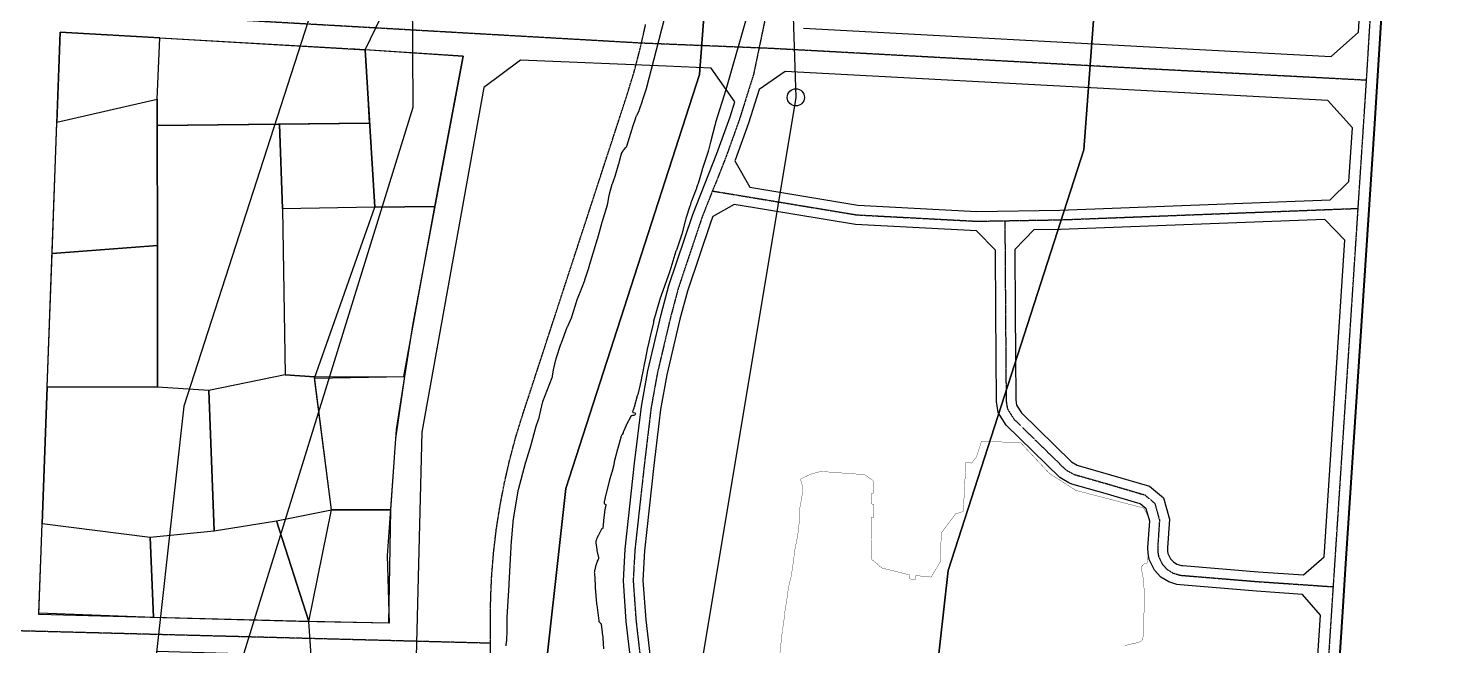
# Model space of a CAD drawing. Header units: millimetres. Extents: x -2018 to 1267, y -2136 to 2585.
# Drawn here: x -71 to 1025, y -1508 to -1032 of the extents above; entities that cross this region are included whole.
import ezdxf

# ---------------------------------------------------------------- set-up
doc = ezdxf.new("R2010")
doc.units = ezdxf.units.MM
doc.linetypes.add('DASH', pattern=[0.35, 0.25, -0.1])
for name, color, linetype in [('0block', 7, 'Continuous'), ('0lake', 140, 'DASH'), ('0river', 141, 'Continuous'), ('0river_center', 10, 'Continuous'), ('0road_center', 10, 'DASH'), ('1origin_square', 40, 'Continuous'), ('1origin_square_circle', 40, 'Continuous'), ('2area_all', 7, 'Continuous'), ('2area_down', 7, 'Continuous'), ('2area_up', 7, 'Continuous'), ('3_commercial', 1, 'Continuous'), ('3_landscape', 3, 'Continuous'), ('3_public', 4, 'Continuous'), ('3_resident', 2, 'Continuous')]:
    doc.layers.add(name, color=color, linetype=linetype)
doc.layers.add('0edge', color=40, linetype='Continuous', lineweight=40)

msp = doc.modelspace()

# ---------------------------------------------------------------- linework, layer by layer
at = {"layer": '0block', "color": 7}
for points in [[(526.6, -1031.7), (788.5, -1045.9), (933.5, -1053.5), (954.6, -1034.7), (959.8, -948.6)], [(176.5, -1047.4), (264, -1053.2), (225.2, -1259.5), (212.2, -1341.2), (205.4, -1438.5), (206.8, -1490.5), (137.1, -1489.2), (-63.3, -1483.9), (-46.9, -1034.7), (175, -1047.4)], [(890.7, -2013.7), (925.3, -1484.3), (911.4, -1468.4), (876, -1465.9), (817.1, -1461.1), (814.6, -1460.7), (808.2, -1458.8), (802.2, -1455), (797.2, -1449.8), (793.2, -1441.6), (792.3, -1436.6), (792.2, -1432.2), (793.6, -1411.9), (790.9, -1402.5), (786.2, -1398.5), (759.2, -1390.5), (733.6, -1383.3), (731.2, -1382.3), (724.1, -1378.2), (682.9, -1337.9), (676.6, -1328), (675.3, -1319.7), (674.8, -1249.7), (674.5, -1203), (659.9, -1188.1), (566.7, -1183.1), (473, -1167.6), (456.6, -1176.9), (455.2, -1180.4), (437.1, -1234.5), (431.2, -1256.2), (421.1, -1299.1), (416.3, -1325.8), (411.1, -1369), (403.9, -1434.8), (402.6, -1457.8), (404.8, -1487.9), (409.4, -1527.9)]]:
    msp.add_lwpolyline(points, dxfattribs=at)
at = {"layer": '0block'}
msp.add_lwpolyline([(394.6, -1530.6), (389.8, -1489.3), (387.6, -1457.9), (389, -1433.6), (396.2, -1367.3), (401.4, -1323.5), (406.4, -1296.1), (416.7, -1252.5), (422.7, -1230.2), (441.1, -1175.3), (459.7, -1128.3), (469.8, -1100.2), (473.5, -1088.5), (455.2, -1062.5), (420.6, -1061.1), (308.1, -1056.5), (279.8, -1077.4), (232.1, -1343.3), (227.7, -1516.4)], dxfattribs=at)
at = {"layer": '0block', "color": 7}
for points in [[(492.2, -1078.9), (484, -1105), (473.7, -1133.6), (473.5, -1134.1), (485, -1154.4), (568.3, -1168.2), (660.2, -1173), (724.3, -1172), (932.8, -1164), (947.2, -1150), (949.9, -1108.7), (931, -1087.4), (786.7, -1079.9), (512.4, -1065)], [(944.2, -1195.2), (928.7, -1179.2), (724.7, -1187), (704.2, -1187.3), (689.5, -1202.4), (689.8, -1249.6), (690.3, -1318.4), (690.9, -1322.5), (694.6, -1328.5), (733.3, -1366.2), (737.7, -1368.7), (738.3, -1369), (763.4, -1376.1), (793.5, -1385), (804.1, -1394), (808.7, -1410.3), (807.2, -1432.6), (807.3, -1435), (807.6, -1436.8), (809.7, -1441.1), (811.8, -1443.3), (814.5, -1445), (818, -1446.1), (819, -1446.2), (877.2, -1451), (912.2, -1453.4), (928.2, -1439.4)]]:
    msp.add_lwpolyline(points, close=True, dxfattribs=at)
at = {"layer": '0edge'}
msp.add_lwpolyline([(-129.4, -2056.4), (-69.4, -2055.4), (307.6, -2049.4), (362.7, -2048.5), (402, -2047.9), (457.5, -2047), (630.7, -2044.3), (867.7, -2066.4), (904, -2070.9), (907.6, -2015.1), (913.5, -1925.2), (916.3, -1882.1), (942.3, -1485.6), (945.2, -1440.7), (966.9, -1109.3), (971.5, -1035.6), (976.8, -949.6), (990.8, -727.2), (994.5, -665.4), (1024.9, -129.2)], dxfattribs=at)
at = {"layer": '0lake', "const_width": 0.25}
msp.add_lwpolyline([(507.9, -1517.7), (509.6, -1501.3), (509.7, -1500.8), (509.7, -1500.3), (511.8, -1485.4), (511.8, -1484.9), (511.9, -1484.4), (512.2, -1481.9), (512.2, -1481.4), (512.3, -1480.9), (512.6, -1478.5), (512.7, -1478), (512.8, -1477.5), (513.3, -1474.5), (513.3, -1474), (513.4, -1473.5), (514, -1470.1), (514, -1469.6), (514.3, -1467.1), (514.4, -1466.6), (514.5, -1466.1), (514.9, -1463.1), (515, -1462.6), (515.1, -1462.2), (515.8, -1459.2), (515.9, -1458.7), (516, -1458.3), (516.5, -1456.3), (516.6, -1455.8), (516.8, -1455.3), (517.3, -1452.4), (517.4, -1451.9), (517.8, -1448.9), (517.9, -1448.4), (518, -1448), (518.5, -1444.5), (518.5, -1444), (518.9, -1441.5), (519, -1441), (519, -1440.5), (519.3, -1438), (519.4, -1437.5), (519.4, -1437), (519.7, -1435.1), (519.8, -1434.6), (519.8, -1434.1), (520.4, -1431.1), (520.4, -1430.6), (520.6, -1430.1), (521.1, -1427.7), (521.2, -1427.2), (521.3, -1426.7), (521.7, -1424.2), (521.8, -1423.8), (521.8, -1423.3), (522.4, -1420.3), (522.5, -1419.8), (522.6, -1419.3), (522.9, -1415.8), (523, -1415.3), (523, -1414.9), (523.1, -1411.9), (523.2, -1411.4), (523.2, -1410.9), (523.2, -1406.4), (523.2, -1405.9), (523.2, -1405.4), (523.5, -1402.9), (523.5, -1402.4), (523.6, -1401.9), (524.9, -1395), (525, -1394.5), (525.1, -1394), (525.6, -1390.1), (525.7, -1389.6), (525.8, -1389.1), (526, -1386.6), (526, -1386.1), (525.9, -1385.6), (524.4, -1380.3), (524.3, -1379.8), (524.3, -1379.4), (531.1, -1376.1), (531.5, -1375.9), (532, -1375.7), (539.2, -1373.7), (539.7, -1373.6), (540.2, -1373.6), (573.1, -1376), (573.6, -1376.1), (574, -1376.3), (579.7, -1380.3), (580.1, -1380.6), (580.4, -1381), (580.4, -1390), (580.3, -1390.4), (579.8, -1390.4), (579.3, -1390.4), (578.9, -1390.5), (579, -1398), (579, -1398.5), (579.4, -1398.7), (579.9, -1398.7), (580.4, -1398.8), (580.4, -1399.2), (580.6, -1408.7), (580.5, -1409.2), (579.5, -1409.2), (579, -1409.2), (578.6, -1409.5), (579, -1440.5), (579, -1441), (579.1, -1441.4), (586.4, -1447.6), (586.8, -1447.9), (587.2, -1448.1), (608.1, -1453.3), (608.4, -1453.5), (608.4, -1454), (608.3, -1456), (608.4, -1456.4), (608.9, -1456.5), (612.4, -1456.8), (612.8, -1456.6), (612.9, -1456.1), (613.1, -1454.1), (613.5, -1453.9), (624.4, -1455), (624.9, -1455.1), (625.2, -1454.6), (631.9, -1443.5), (632.2, -1443.1), (632.2, -1442.6), (632.7, -1421.6), (632.8, -1421.1), (633, -1420.7), (643.5, -1406.7), (643.8, -1406.3), (644.3, -1406.2), (649.1, -1404.7), (649.6, -1404.5), (649.8, -1404.1), (651.7, -1367.1), (651.8, -1366.8), (652.3, -1366.8), (655.8, -1367.1), (656.3, -1367), (656.6, -1366.6), (659.4, -1363.1), (659.8, -1362.7), (660, -1362.3), (663.6, -1350.8), (663.9, -1350.5), (664.3, -1350.4), (693.9, -1351.3), (716.1, -1375), (716.5, -1375.3), (735.8, -1387.7), (736.2, -1388), (736.7, -1388.2), (788, -1401.6), (788.5, -1401.7), (788.9, -1401.9), (792.3, -1408), (792.5, -1408.5), (792.7, -1408.9), (793.4, -1411.3), (793.5, -1411.8), (793.5, -1412.3), (792.3, -1431.2), (792.2, -1431.7), (792.2, -1432.2), (792.3, -1435.7), (792.3, -1436.2), (792.3, -1436.7), (792.4, -1437.2), (791.9, -1443.2), (791.9, -1443.7), (791.6, -1444.1), (789.7, -1444.8), (789.3, -1444.9), (788.9, -1445.2), (787.6, -1446.7), (787.3, -1447.2), (787.3, -1447.7), (787.3, -1449.2), (787.3, -1449.7), (787.4, -1450.1), (787.6, -1451.1), (787.7, -1451.6), (787.8, -1452.1), (788.3, -1454.6), (788.4, -1455), (788.4, -1455.5), (789, -1461.5), (789.1, -1462), (789.1, -1462.5), (789.5, -1469), (789.5, -1469.5), (789.5, -1470), (789.5, -1474.5), (789.5, -1475), (789.5, -1475.5), (789, -1485.5), (789, -1486), (789, -1486.5), (789, -1492.5), (789, -1493), (789, -1493.5), (788.8, -1498.5), (788.7, -1499), (788.7, -1499.5), (788.1, -1502.9), (787.9, -1503.4), (787.6, -1503.8), (787.3, -1504.2), (786.9, -1504.5), (786.5, -1504.8), (785.1, -1505.3), (784.7, -1505.5), (784.2, -1505.6), (778.8, -1506.8), (778.3, -1506.9), (777.8, -1507), (775.4, -1507.7), (774.9, -1507.9), (774.5, -1508.1)], dxfattribs=at)
at = {"layer": '0river'}
for points in [[(297.2, -1508.1), (297.5, -1504.6), (297.6, -1504.1), (297.6, -1503.6), (298, -1496.6), (298, -1496.1), (298, -1495.6), (298, -1488.6), (298, -1488.1), (298, -1487.6), (298, -1486.6), (298, -1486.1), (298, -1485.6), (299.4, -1461.2), (299.5, -1460.7), (299.5, -1460.2), (301, -1431.7), (301, -1431.2), (301.1, -1430.7), (302.9, -1409.8), (303, -1409.3), (303, -1408.8), (306.4, -1388.6), (306.4, -1388.1), (306.6, -1387.6), (312, -1367.3), (312.1, -1366.8), (312.3, -1366.4), (316.4, -1353), (316.5, -1352.5), (316.7, -1352), (319.8, -1340.4), (320, -1340), (320.1, -1339.5), (322.3, -1332.8), (322.5, -1332.4), (322.6, -1331.9), (325.2, -1320.7), (325.3, -1320.2), (325.5, -1319.7), (332.6, -1301), (332.8, -1300.6), (332.9, -1300.1), (333.6, -1295.1), (333.7, -1294.6), (333.8, -1294.1), (335.5, -1287.4), (335.7, -1286.9), (335.8, -1286.4), (339.4, -1275.5), (339.6, -1275), (339.7, -1274.5), (344.3, -1262.4), (344.5, -1261.9), (344.7, -1261.5), (347.7, -1254.6), (347.9, -1254.1), (348.1, -1253.6), (351.4, -1242.7), (351.6, -1242.2), (351.7, -1241.7), (353.8, -1236.6), (353.9, -1236.1), (357.5, -1226.8), (357.7, -1226.3), (357.9, -1225.8), (360.7, -1217.3), (360.8, -1216.8), (361, -1216.3), (367.6, -1194.3), (367.8, -1193.8), (367.9, -1193.4), (370.9, -1182.3), (371, -1181.8), (371.2, -1181.3), (375.2, -1167.9), (375.4, -1167.4), (375.5, -1166.9), (376.7, -1160.5), (376.8, -1160.1), (376.9, -1159.6), (379, -1151.9), (379.2, -1151.4), (379.3, -1150.9), (381.6, -1144.3), (381.8, -1143.8), (382, -1143.3), (384.1, -1136.2), (384.3, -1135.7), (384.4, -1135.2), (385.8, -1129.4), (386, -1128.9), (386.1, -1128.4), (387.5, -1126.3), (387.7, -1125.9), (388, -1125.5), (389.6, -1123.5), (389.9, -1123.1), (390.2, -1122.7), (394.4, -1109.4), (394.6, -1108.9), (394.7, -1108.4), (397.1, -1100.8), (397.2, -1100.3), (397.4, -1099.9), (397.7, -1099.4), (397.9, -1099), (398.1, -1098.5), (399.6, -1095.3), (399.8, -1094.9), (399.9, -1094.4), (402.2, -1087.8), (402.4, -1087.3), (402.5, -1086.8), (405.3, -1078.3), (424.9, -1002.5)], [(484.2, -1017.4), (466.7, -1079.2), (458.6, -1104.5), (458.5, -1105), (458.4, -1105.4), (458.3, -1105.9), (458.2, -1106.4), (458, -1106.9), (455, -1118.5), (454.9, -1119), (454.7, -1119.5), (453.2, -1125.8), (453, -1126.3), (452.9, -1126.7), (448.5, -1140), (448.4, -1140.5), (448.2, -1141), (445.2, -1151.6), (445, -1152), (444.8, -1152.5), (444, -1154.9), (443.9, -1155.3), (443.7, -1155.8), (440.1, -1165.1), (439.9, -1165.6), (439.7, -1166.1), (439.2, -1168), (439.1, -1168.5), (438.9, -1169), (435.8, -1178.5), (435.7, -1179), (435.5, -1179.4), (432.9, -1189.6), (432.8, -1190.1), (432.6, -1190.6), (428.4, -1202.8), (428.2, -1203.3), (428, -1203.8), (423.3, -1219.1), (423.1, -1219.5), (423, -1220), (415.7, -1240.8), (415.6, -1241.3), (415.4, -1241.7), (410.9, -1257.6), (410.8, -1258.1), (410.7, -1258.6), (409.5, -1264), (409.4, -1264.5), (409.3, -1264.9), (406.4, -1277.1), (406.3, -1277.6), (406.2, -1278.1), (404.4, -1287.4), (404.3, -1287.9), (404.2, -1288.4), (402.3, -1297.7), (402.2, -1298.2), (402.1, -1298.7), (400.7, -1305.5), (400.5, -1306), (400.4, -1306.5), (398.6, -1314.3), (398.5, -1314.8), (398.3, -1315.2), (395.8, -1323.9), (395.7, -1324.4), (395.5, -1324.8), (395, -1326.3), (394.9, -1326.7), (394.8, -1327.2), (394.7, -1327.7), (395, -1328), (396.4, -1328.4), (396.7, -1328.7), (396.8, -1329.2), (396.6, -1329.7), (396.4, -1330.1), (396, -1330.3), (395.5, -1330.4), (395, -1330.5), (394.5, -1330.5), (394, -1330.6), (393.5, -1330.7), (393.2, -1331.1), (390, -1337.3), (389.8, -1337.7), (389.6, -1338.2), (387.7, -1342.8), (387.5, -1343.3), (387.3, -1343.7), (386.5, -1345), (386.3, -1345.4), (386, -1345.9), (385.8, -1346.3), (385.6, -1346.8), (385.5, -1347.3), (383.3, -1355.5), (383.2, -1356), (383.1, -1356.5), (380.4, -1366.1), (380.4, -1366.6), (380.4, -1367.1), (380.3, -1367.6), (380.2, -1368.1), (380.1, -1368.6), (378.6, -1374.4), (378.5, -1374.9), (376.6, -1381.1), (376.5, -1381.6), (376.3, -1382), (373.7, -1392.7), (373.6, -1393.2), (373.5, -1393.7), (372.8, -1397.1), (372.7, -1397.6), (372.8, -1398.1), (373.1, -1398.5), (373.6, -1398.7), (374, -1399), (373.9, -1399.5), (373.9, -1400), (373.8, -1400.5), (373.1, -1404.4), (373, -1404.9), (372.2, -1411.4), (372.1, -1411.9), (371.6, -1417.3), (371.4, -1417.8), (371, -1417.9), (370.7, -1418.2), (368.6, -1422.2), (368.3, -1422.6), (368.1, -1423.1), (367.2, -1424.9), (367, -1425.3), (366.9, -1425.8), (366.5, -1426.8), (366.4, -1427.2), (366.3, -1427.7), (366.2, -1428.2), (366.2, -1428.7), (367, -1433.7), (367, -1434.2), (367.1, -1434.6), (368.3, -1440), (368.4, -1440.5), (368.3, -1441), (368, -1441.4), (367.4, -1442.8), (367.2, -1443.2), (367, -1443.7), (366.2, -1446.1), (366.1, -1446.6), (366, -1447), (365.4, -1449.5), (365.3, -1450), (365.2, -1450.5), (365.2, -1451), (365.1, -1451.5), (365.2, -1452), (365.2, -1453), (365.3, -1453.5), (365.3, -1454), (365.4, -1454.5), (365.4, -1454.9), (365.4, -1455.4), (365.9, -1462.4), (365.9, -1462.9), (365.9, -1463.4), (366.9, -1475.4), (366.9, -1475.9), (367, -1476.4), (368.6, -1488.8), (368.7, -1489.3), (369, -1489.7), (370, -1490.7), (370.3, -1491.1), (370.4, -1491.6), (371.1, -1497.6), (371.2, -1498), (371.3, -1498.5), (371.6, -1501), (371.7, -1501.5), (371.7, -1502), (372.1, -1510.5)]]:
    msp.add_lwpolyline(points, dxfattribs=at)
at = {"layer": '0river_center'}
msp.add_lwpolyline([(-1556.6, 1737.7), (-1375.6, 1526.3), (-1143.3, 1353.1), (-492.1, 1068.3), (-251.1, 968.4), (-77, 945.3), (157.7, 945.3), (324.2, 900.1), (397.9, 820.8), (443.4, 599.8), (468.5, 418.9), (531.2, 220.6), (670.3, 69), (687.4, -4), (571.2, -171.8), (493.7, -316.1), (448.4, -510.1), (463.9, -832.2), (446.3, -1067.5), (343.2, -1386.7), (323.9, -1559.9), (387.6, -1785.3), (396.7, -1931.1), (385.9, -2048.1)], dxfattribs=at)
at = {"layer": '0road_center'}
for points in [[(896.7, -2052), (960.8, -1071.9), (968.3, -949.1), (984.3, -694.7), (1018.6, -90.2)], [(896.7, -2052), (960.8, -1071.9), (968.3, -949.1), (984.3, -694.7), (1018.6, -90.2)], [(960.8, -1071.9), (787.6, -1062.9), (501.9, -1047.4), (401.6, -1043.3), (-486.1, -992.6), (-506.7, -991.8), (-589, -993.5), (-623.8, -995.1), (-653.6, -998.9), (-676.1, -1003.2), (-697.8, -1008.9)], [(960.8, -1071.9), (787.6, -1062.9), (501.9, -1047.4), (401.6, -1043.3), (-486.1, -992.6), (-506.7, -991.8), (-589, -993.5), (-623.8, -995.1), (-653.6, -998.9), (-676.1, -1003.2), (-697.8, -1008.9)], [(503.2, -994.4), (488, -1067.2), (476.9, -1102.6), (466.7, -1131), (448.1, -1177.9), (429.9, -1232.3), (424, -1254.4), (413.8, -1297.6), (408.9, -1324.7), (403.7, -1368.2), (396.4, -1434.2), (395.1, -1457.8), (397.3, -1488.6), (402, -1529.2)], [(503.2, -994.4), (488, -1067.2), (476.9, -1102.6), (466.7, -1131), (448.1, -1177.9), (429.9, -1232.3), (424, -1254.4), (413.8, -1297.6), (408.9, -1324.7), (403.7, -1368.2), (396.4, -1434.2), (395.1, -1457.8), (397.3, -1488.6), (402, -1529.2)], [(285.2, -1523), (285, -1489.2), (285.2, -1471.3), (286, -1453.4), (287.5, -1435.5), (289.6, -1417.7), (292.4, -1400), (295.8, -1382.3), (299.8, -1364.9), (304.4, -1347.5), (309.7, -1330.4), (390.1, -1084.1), (395.7, -1065.9), (400.5, -1047.5), (404.7, -1029)], [(285.2, -1523), (285, -1489.2), (285.2, -1471.3), (286, -1453.4), (287.5, -1435.5), (289.6, -1417.7), (292.4, -1400), (295.8, -1382.3), (299.8, -1364.9), (304.4, -1347.5), (309.7, -1330.4), (390.1, -1084.1), (395.7, -1065.9), (400.5, -1047.5), (404.7, -1029)], [(456.9, -1157.4), (567.5, -1175.7), (660, -1180.6), (724.5, -1179.5), (954.2, -1170.7)], [(456.9, -1157.4), (567.5, -1175.7), (660, -1180.6), (724.5, -1179.5), (954.2, -1170.7)], [(681.8, -1180.3), (682.3, -1249.7), (682.8, -1319.1), (683.8, -1325.3), (688.8, -1333.2), (728.7, -1372.2), (734.4, -1375.5), (736, -1376.1), (761.3, -1383.3), (789.8, -1391.7), (797.5, -1398.2), (801.1, -1411.1), (799.7, -1432.4), (799.8, -1435.8), (800.4, -1439.2), (803.4, -1445.4), (807, -1449.1), (811.4, -1451.9), (816.3, -1453.4), (818, -1453.7), (876.6, -1458.5), (935.2, -1462.5)], [(681.8, -1180.3), (682.3, -1249.7), (682.8, -1319.1), (683.8, -1325.3), (688.8, -1333.2), (728.7, -1372.2), (734.4, -1375.5), (736, -1376.1), (761.3, -1383.3), (789.8, -1391.7), (797.5, -1398.2), (801.1, -1411.1), (799.7, -1432.4), (799.8, -1435.8), (800.4, -1439.2), (803.4, -1445.4), (807, -1449.1), (811.4, -1451.9), (816.3, -1453.4), (818, -1453.7), (876.6, -1458.5), (935.2, -1462.5)], [(285.1, -1506.1), (-636.9, -1481.9)], [(285.1, -1506.1), (-636.9, -1481.9)]]:
    msp.add_lwpolyline(points, dxfattribs=at)
at = {"layer": '1origin_square'}
for points in [[(-1194.9, 1155.1), (-878.6, 1069.2), (-518.7, 717.4), (399.5, -100.6), (220.7, -339.9), (225.2, -1093), (64.5, -1611.6), (228.9, -1991.1)], [(246.5, 658.9), (303.8, 986.2), (470.1, 766.1), (587.6, 391), (751.8, -31.8), (500.8, -484.3), (520.6, -1085.1), (416.4, -1710.2)]]:
    msp.add_lwpolyline(points, dxfattribs=at)
at = {"layer": '1origin_square_circle'}
msp.add_circle((520.6, -1085.1), 6.63, dxfattribs=at)
at = {"layer": '2area_all'}
for points in [[(764.4, -836.2), (742.8, -1125.6), (638, -1450), (628.6, -1534.7)], [(27.4, -1512.3), (146.8, -1515.5), (144.8, -1489.4), (162.5, -1403.3), (149.4, -1301.7), (195.8, -1169.8), (188.4, -1048.3), (204.6, -1015)]]:
    msp.add_lwpolyline(points, dxfattribs=at)
at = {"layer": '2area_down'}
for points in [[(385.9, -2048.1), (396.7, -1931.1), (387.6, -1785.3), (323.9, -1559.9), (343.2, -1386.7), (446.3, -1067.5), (463.9, -832.2), (448.4, -510.1), (493.7, -316.1), (571.2, -171.8), (687.4, -4), (670.3, 69), (531.2, 220.6), (468.5, 418.9), (443.4, 599.8), (397.9, 820.8), (324.2, 900.1), (157.7, 945.3), (-77, 945.3), (-251.1, 968.4), (-492.1, 1068.3), (-1143.3, 1353.1), (-1375.6, 1526.3), (-1554.6, 1740)], [(314.9, -15), (210.6, -209.1), (146.8, -482.7), (163.3, -828.2), (149.8, -1009.4), (48.4, -1323.3), (19.3, -1585), (90.2, -1835.9), (95.8, -1926.7), (87.2, -2020.8), (89.5, -2136.1), (389, -2136.1), (385.9, -2048.1), (396.7, -1931.1), (387.6, -1785.3), (323.9, -1559.9), (343.2, -1386.7), (446.3, -1067.5), (463.9, -832.2), (448.4, -510.1), (493.7, -316.1), (571.2, -171.8)]]:
    msp.add_lwpolyline(points, dxfattribs=at)
at = {"layer": '2area_up'}
msp.add_lwpolyline([(571.2, -171.8), (493.7, -316.1), (448.4, -510.1), (463.9, -832.2), (446.3, -1067.5), (343.2, -1386.7), (323.9, -1559.9), (387.6, -1785.3), (396.7, -1931.1), (385.9, -2048.1), (405.3, -2047.8), (686.9, -2049.5), (697.5, -1935.5), (685, -1734.6), (628.6, -1534.7), (638, -1450), (742.8, -1125.6), (764.4, -836.2), (750.1, -537.6), (776.9, -423), (827.5, -328.7), (1009.9, -65.2)], dxfattribs=at)
at = {"layer": '3_commercial'}
for points in [[(-49.4, -1104.2), (27.8, -1086.4), (30, -1039.1), (-46.9, -1034.7), (-49.4, -1104.1)], [(207.9, -1403.3), (162.5, -1403.3), (149.2, -1301.7), (218.7, -1300.4), (211.7, -1348.1), (207.9, -1403.3)]]:
    msp.add_lwpolyline(points, dxfattribs=at)
at = {"layer": '3_landscape'}
msp.add_lwpolyline([(122.2, -1105.8), (191.8, -1105), (195.8, -1169.8), (124.6, -1171), (122.2, -1105.8)], dxfattribs=at)
at = {"layer": '3_public'}
for points in [[(188.4, -1048.3), (195.8, -1169.8), (242.1, -1169.3), (264, -1053.2), (188.4, -1048.3)], [(-53.1, -1205.5), (28.1, -1199.2), (28.1, -1308.5), (-56.9, -1308.6), (-53.1, -1205.5)]]:
    msp.add_lwpolyline(points, dxfattribs=at)
at = {"layer": '3_resident'}
for points in [[(27.8, -1086.4), (30, -1039.1), (188.4, -1048.3), (191.5, -1105), (27.8, -1106.9), (27.8, -1086.4)], [(-49.4, -1104.2), (27.8, -1086.4), (27.8, -1106.9), (28.1, -1199.2), (-53.1, -1205.5), (-49.4, -1104.2)], [(28.1, -1199.2), (27.8, -1106.9), (122.2, -1105.8), (124.6, -1171), (126.7, -1299.1), (67.7, -1311.2), (28.1, -1308.5), (28.1, -1199.2)], [(126.7, -1299.1), (149.3, -1300.7), (218.3, -1300.4), (242.1, -1169.3), (195.8, -1169.8), (124.6, -1171), (126.7, -1299.1)], [(126.7, -1299.1), (67.7, -1311.2), (72, -1419.5), (120, -1411.6), (162.5, -1403.3), (149.3, -1300.7), (126.7, -1299.1)], [(28.1, -1308.5), (-56.9, -1308.6), (-60.8, -1413.6), (22.4, -1424.3), (72, -1419.5), (67.7, -1311.2), (28.1, -1308.5)], [(-60.8, -1413.6), (22.4, -1424.3), (25, -1486.3), (-63.3, -1482.9), (-60.8, -1413.6)], [(22.4, -1424.3), (72, -1419.5), (120, -1411.6), (144.8, -1489.4), (25, -1486.3), (22.4, -1424.3)], [(120, -1411.6), (162.5, -1403.3), (207.9, -1403.3), (206.3, -1490.5), (144.8, -1489.4), (120, -1411.6)]]:
    msp.add_lwpolyline(points, dxfattribs=at)

doc.saveas('drawing.dxf')
